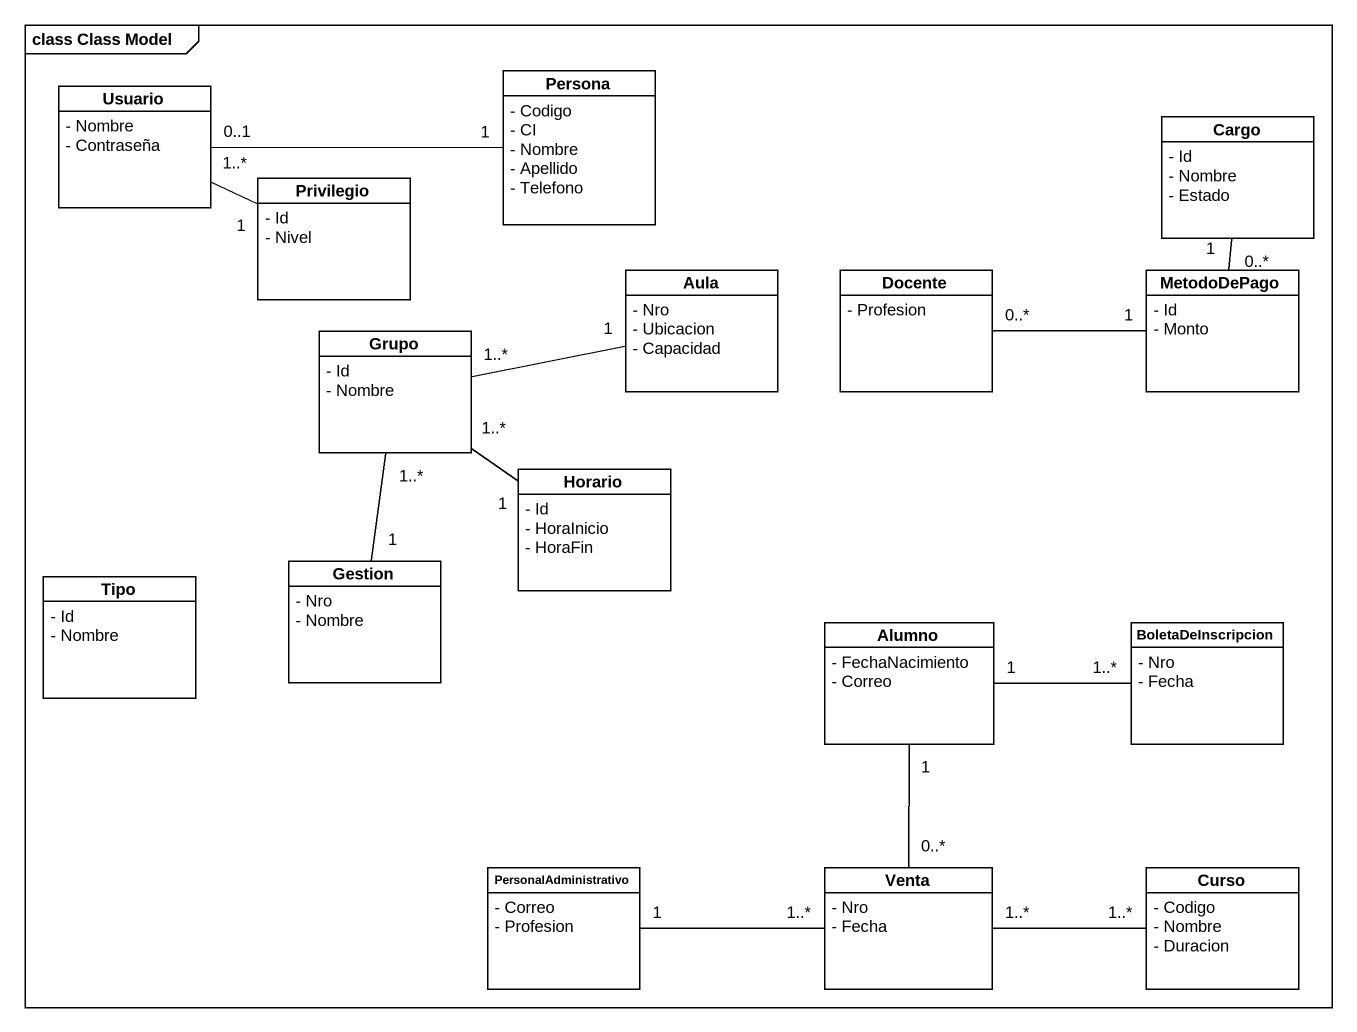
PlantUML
@startuml
mainframe class Class Model
hide circle
hide empty members
skinparam classAttributeIconSize 0
class Usuario {
  - Nombre
  - Contraseña
}
class Persona {
  - Codigo
  - CI
  - Nombre
  - Apellido
  - Telefono
}
class Cargo {
  - Id
  - Nombre
  - Estado
}
class Privilegio {
  - Id
  - Nivel
}
class Aula {
  - Nro
  - Ubicacion
  - Capacidad
}
class Docente {
  - Profesion
}
class MetodoDePago {
  - Id
  - Monto
}
class Grupo {
  - Id
  - Nombre
}
class Horario {
  - Id
  - HoraInicio
  - HoraFin
}
class Gestion {
  - Nro
  - Nombre
}
class Tipo {
  - Id
  - Nombre
}
class Alumno {
  - FechaNacimiento
  - Correo
}
class BoletaDeInscripcion {
  - Nro
  - Fecha
}
class PersonalAdministrativo {
  - Correo
  - Profesion
}
class Venta {
  - Nro
  - Fecha
}
class Curso {
  - Codigo
  - Nombre
  - Duracion
}
Usuario "0..1" -right- "1" Persona
Usuario "1..*" -right- "1" Privilegio
Cargo "0..*" -- "1" MetodoDePago
Docente "0..*" -right- "1" MetodoDePago
Grupo "1..*" -right- "1" Aula
Grupo "1..*" -- "1" Horario
Grupo "1..*" -- "1" Gestion
Alumno "1" -right- "1..*" BoletaDeInscripcion
Alumno "1" -- "0..*" Venta
PersonalAdministrativo "1" -right- "1..*" Venta
Venta "1..*" -right- "1..*" Curso
@enduml
